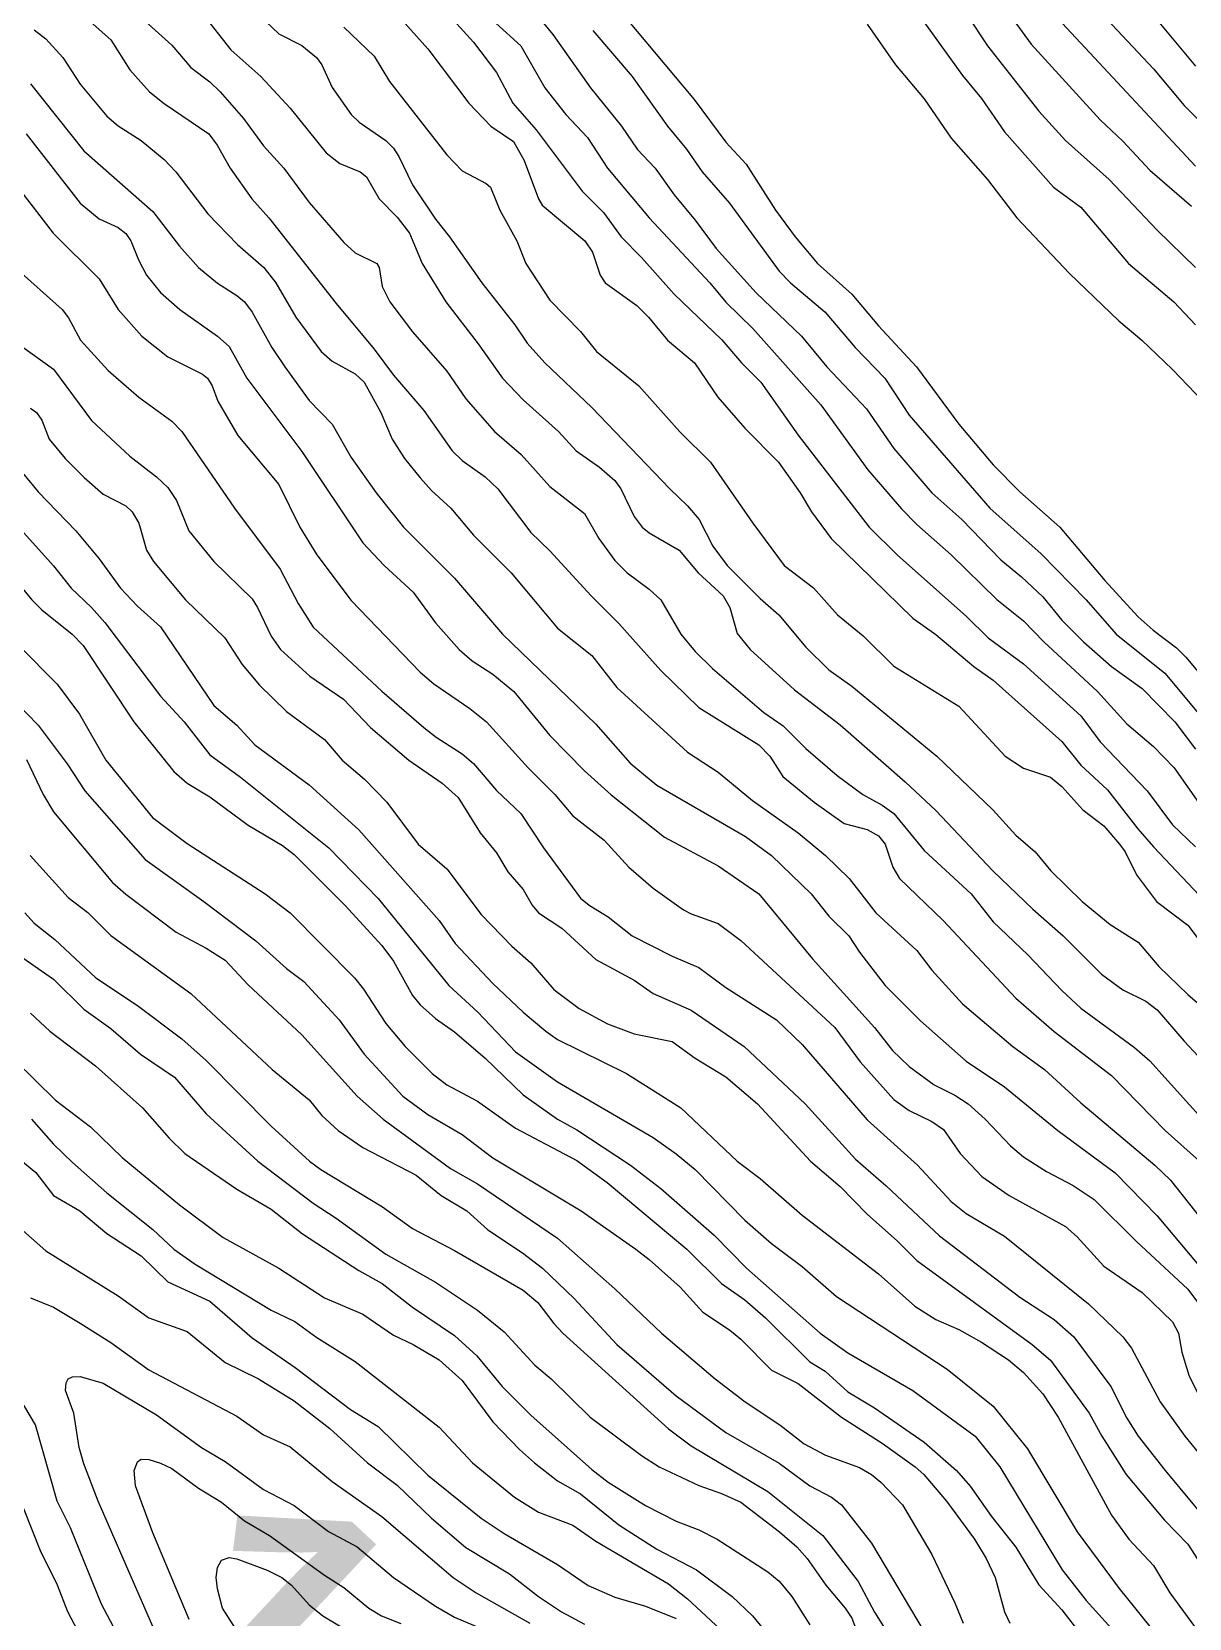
# Model space of a CAD drawing. Extents: x 474277 to 475042, y 254928 to 255625.
# Drawn here: x 474671.54 to 474694.77, y 255528.38 to 255560.23 of the extents above; entities that cross this region are included whole.
import ezdxf

# ---------------------------------------------------------------- set-up
doc = ezdxf.new("R2010")
doc.units = 0
doc.header["$MEASUREMENT"] = 0
doc.layers.add('BaseMapV2_DTM_export_MonNov09090547073261 — entities', color=1, linetype='CONTINUOUS')
doc.styles.get("Standard").update_dxf_attribs({"font": 'romans.shx'})

msp = doc.modelspace()

# ---------------------------------------------------------------- linework, layer by layer
at = {"layer": 'BaseMapV2_DTM_export_MonNov09090547073261 — entities', "color": 15, "linetype": 'Continuous', "true_color": 0xb7484b}
for points in [[(474688.305, 255562.018, 92.25), (474690.222, 255559.356, 92.25), (474690.605, 255558.894, 92.25), (474691.065, 255558.22, 92.25), (474692.045, 255557.11, 92.25), (474692.599, 255556.707, 92.25), (474693.552, 255555.577, 92.25), (474694.464, 255554.81, 92.25), (474694.899, 255554.349, 92.25)], [(474671.819, 255561.234, 95.25), (474673.123, 255560.067, 95.25), (474673.506, 255559.466, 95.25), (474673.902, 255559.027, 95.25), (474674.196, 255558.788, 95.25), (474675.092, 255558.184, 95.25), (474675.26, 255557.954, 95.25), (474675.524, 255557.494, 95.25), (474675.954, 255556.88, 95.25), (474676.299, 255556.497, 95.25), (474677.647, 255554.779, 95.25), (474678.414, 255553.857, 95.25), (474678.797, 255553.335, 95.25), (474679.41, 255552.627, 95.25), (474679.977, 255551.82, 95.25), (474680.177, 255551.621, 95.25), (474680.637, 255551.299, 95.25), (474680.897, 255551.053, 95.25), (474681.557, 255550.179, 95.25), (474681.941, 255549.81, 95.25), (474682.766, 255548.906, 95.25), (474683.321, 255548.351, 95.25), (474684.164, 255547.409, 95.25), (474684.931, 255546.667, 95.25), (474686.133, 255545.916, 95.25), (474686.353, 255545.686, 95.25), (474686.618, 255545.282, 95.25), (474687.242, 255544.765, 95.25), (474687.845, 255544.336, 95.25), (474688.305, 255544.216, 95.25), (474688.535, 255544.091, 95.25), (474688.669, 255543.922, 95.25), (474688.823, 255543.462, 95.25), (474688.96, 255543.232, 95.25), (474689.834, 255542.388, 95.25), (474691.295, 255540.828, 95.25), (474692.062, 255540.158, 95.25), (474693.212, 255539.275, 95.25), (474694.289, 255538.171, 95.25), (474694.977, 255537.558, 95.25)], [(474690.572, 255561.404, 91.75), (474691.602, 255559.981, 91.75), (474692.982, 255558.465, 91.75), (474693.442, 255558.038, 91.75), (474693.979, 255557.454, 91.75), (474694.819, 255556.727, 91.75)], [(474678.343, 255561.174, 94), (474679.487, 255559.889, 94), (474680.31, 255558.797, 94), (474680.757, 255558.337, 94), (474681.206, 255558.03, 94), (474681.423, 255557.647, 94), (474681.71, 255556.88, 94), (474681.787, 255556.75, 94), (474682.638, 255556.037, 94), (474682.795, 255555.807, 94), (474682.95, 255555.347, 94), (474683.048, 255555.193, 94), (474683.684, 255554.733, 94), (474683.92, 255554.503, 94), (474684.299, 255554.043, 94), (474684.84, 255553.583, 94), (474685.308, 255552.893, 94), (474685.851, 255552.271, 94), (474686.526, 255551.59, 94), (474686.962, 255550.976, 94), (474687.189, 255550.593, 94), (474687.587, 255550.056, 94), (474689.225, 255548.461, 94), (474689.685, 255548.133, 94), (474690.452, 255547.491, 94), (474690.835, 255547.212, 94), (474692.215, 255545.982, 94), (474692.599, 255545.51, 94), (474693.135, 255545.014, 94), (474693.741, 255544.229, 94), (474694.055, 255543.871, 94), (474695.206, 255542.652, 94)], [(474681.31, 255561.021, 93.25), (474682, 255560.177, 93.25), (474682.756, 255559.104, 93.25), (474683.378, 255558.337, 93.25), (474683.693, 255557.877, 93.25), (474684.053, 255557.494, 93.25), (474684.433, 255556.957, 93.25), (474684.854, 255556.452, 93.25), (474685.276, 255555.883, 93.25), (474686.081, 255554.993, 93.25), (474686.987, 255554.12, 93.25), (474687.497, 255553.507, 93.25), (474688.292, 255552.663, 93.25), (474688.842, 255551.862, 93.25), (474689.608, 255550.972, 93.25), (474690.206, 255550.439, 93.25), (474690.988, 255549.631, 93.25), (474691.406, 255549.289, 93.25), (474691.832, 255548.888, 93.25), (474692.215, 255548.42, 93.25), (474692.649, 255547.986, 93.25), (474693.212, 255547.486, 93.25), (474693.825, 255547.046, 93.25), (474694.484, 255546.376, 93.25), (474694.899, 255545.826, 93.25)], [(474693.595, 255561.114, 91), (474694.899, 255559.538, 91)], [(474674.963, 255560.591, 94.75), (474675.537, 255559.871, 94.75), (474676.135, 255559.334, 94.75), (474676.727, 255558.696, 94.75), (474677.449, 255557.8, 94.75), (474677.723, 255557.586, 94.75), (474678.134, 255557.417, 94.75), (474678.26, 255557.322, 94.75), (474678.515, 255556.88, 94.75), (474678.874, 255556.509, 94.75), (474679.121, 255556.19, 94.75), (474679.378, 255555.577, 94.75), (474679.85, 255554.81, 94.75), (474680.5, 255553.967, 94.75), (474680.986, 255553.276, 94.75), (474681.404, 255552.84, 94.75), (474682.11, 255552.203, 94.75), (474682.47, 255551.82, 94.75), (474682.937, 255551.492, 94.75), (474683.244, 255551.221, 94.75), (474683.363, 255551.053, 94.75), (474683.628, 255550.5, 94.75), (474683.793, 255550.286, 94.75), (474683.934, 255550.173, 94.75), (474684.532, 255549.826, 94.75), (474684.916, 255549.366, 94.75), (474685.414, 255548.906, 94.75), (474685.554, 255548.676, 94.75), (474685.698, 255548.151, 94.75), (474685.957, 255547.832, 94.75), (474686.848, 255547.017, 94.75), (474687.768, 255546.315, 94.75), (474689.072, 255545.175, 94.75), (474689.685, 255544.599, 94.75), (474690.829, 255543.385, 94.75), (474691.632, 255542.618, 94.75), (474692.245, 255542.082, 94.75), (474693.01, 255541.315, 94.75), (474693.442, 255540.997, 94.75), (474693.902, 255540.772, 94.75), (474694.132, 255540.595, 94.75), (474694.669, 255539.964, 94.75), (474695.412, 255539.168, 94.75)], [(474676.113, 255560.56, 94.5), (474676.497, 255560.189, 94.5), (474676.957, 255559.956, 94.5), (474677.256, 255559.717, 94.5), (474677.359, 255559.564, 94.5), (474677.57, 255559.115, 94.5), (474677.95, 255558.567, 94.5), (474678.11, 255558.414, 94.5), (474678.644, 255558.046, 94.5), (474678.797, 255557.892, 94.5), (474678.91, 255557.724, 94.5), (474679.18, 255557.156, 94.5), (474679.64, 255556.466, 94.5), (474679.925, 255556.114, 94.5), (474680.572, 255555.193, 94.5), (474681.234, 255554.35, 94.5), (474681.481, 255553.977, 94.5), (474681.836, 255553.583, 94.5), (474682.784, 255552.689, 94.5), (474684.346, 255551.053, 94.5), (474684.701, 255550.715, 94.5), (474684.937, 255550.439, 94.5), (474685.212, 255549.903, 94.5), (474685.499, 255549.519, 94.5), (474686.158, 255548.851, 94.5), (474686.538, 255548.523, 94.5), (474687.078, 255547.874, 94.5), (474687.538, 255547.422, 94.5), (474687.998, 255547.092, 94.5), (474689.704, 255545.686, 94.5), (474690.833, 255544.612, 94.5), (474691.295, 255544.101, 94.5), (474691.679, 255543.769, 94.5), (474691.992, 255543.385, 94.5), (474692.623, 255542.772, 94.5), (474693.185, 255542.312, 94.5), (474693.749, 255541.955, 94.5), (474694.159, 255541.468, 94.5), (474694.746, 255540.905, 94.5), (474695.282, 255540.444, 94.5)], [(474679.794, 255560.694, 93.75), (474680.407, 255560.024, 93.75), (474680.869, 255559.411, 93.75), (474681.195, 255558.797, 93.75), (474681.661, 255558.26, 93.75), (474682.588, 255557.034, 93.75), (474683.014, 255556.6, 93.75), (474683.369, 255556.114, 93.75), (474683.781, 255555.7, 93.75), (474684.434, 255554.963, 93.75), (474685.391, 255554.045, 93.75), (474685.787, 255553.583, 93.75), (474686.174, 255553.2, 93.75), (474686.925, 255552.136, 93.75), (474688.35, 255550.286, 93.75), (474688.918, 255549.725, 93.75), (474690.298, 255548.496, 93.75), (474690.737, 255548.063, 93.75), (474691.448, 255547.54, 93.75), (474692.599, 255546.501, 93.75), (474692.982, 255545.976, 93.75), (474693.928, 255544.995, 93.75), (474694.439, 255544.308, 93.75), (474694.899, 255543.871, 93.75)], [(474690.314, 255560.561, 92), (474690.72, 255559.947, 92), (474691.755, 255558.636, 92), (474692.292, 255558.048, 92), (474693.165, 255557.264, 92), (474694.132, 255556.247, 92), (474694.901, 255555.5, 92)], [(474671.589, 255560.269, 95.5), (474671.819, 255560.091, 95.5), (474672.166, 255559.717, 95.5), (474672.512, 255559.181, 95.5), (474673.046, 255558.537, 95.5), (474673.276, 255558.343, 95.5), (474673.736, 255558.048, 95.5), (474674.196, 255557.664, 95.5), (474674.43, 255557.417, 95.5), (474675.073, 255556.574, 95.5), (474675.67, 255555.96, 95.5), (474676.197, 255555.5, 95.5), (474676.437, 255555.193, 95.5), (474676.839, 255554.503, 95.5), (474677.345, 255553.813, 95.5), (474677.57, 255553.616, 95.5), (474678.03, 255553.366, 95.5), (474678.209, 255553.2, 95.5), (474678.544, 255552.586, 95.5), (474678.771, 255552.05, 95.5), (474679.024, 255551.666, 95.5), (474679.334, 255551.275, 95.5), (474679.564, 255551.021, 95.5), (474679.949, 255550.669, 95.5), (474680.407, 255550.122, 95.5), (474681.16, 255549.366, 95.5), (474682.094, 255548.261, 95.5), (474682.784, 255547.71, 95.5), (474683.282, 255547.066, 95.5), (474684.701, 255545.768, 95.5), (474685.314, 255545.364, 95.5), (474686.004, 255544.801, 95.5), (474686.925, 255544.15, 95.5), (474687.473, 255543.692, 95.5), (474687.944, 255543.232, 95.5), (474688.485, 255542.542, 95.5), (474689.302, 255541.785, 95.5), (474689.608, 255541.39, 95.5), (474690.222, 255540.717, 95.5), (474691.232, 255539.858, 95.5), (474691.864, 255539.398, 95.5), (474692.599, 255538.728, 95.5), (474694.083, 255537.481, 95.5), (474694.394, 255537.174, 95.5), (474695.742, 255535.476, 95.5)], [(474673.813, 255560.441, 95), (474674.35, 255559.959, 95), (474674.733, 255559.514, 95), (474675.116, 255559.226, 95), (474675.322, 255559.027, 95), (474675.788, 255558.49, 95), (474676.19, 255557.941, 95), (474676.596, 255557.494, 95), (474677.107, 255556.804, 95), (474677.8, 255556.002, 95), (474678.03, 255555.79, 95), (474678.466, 255555.577, 95), (474678.51, 255555.5, 95), (474678.571, 255555.117, 95), (474678.728, 255554.81, 95), (474679.18, 255554.207, 95), (474679.87, 255553.417, 95), (474680.254, 255552.859, 95), (474680.825, 255552.203, 95), (474681.364, 255551.743, 95), (474681.941, 255551.101, 95), (474682.631, 255550.558, 95), (474682.919, 255550.056, 95), (474683.244, 255549.615, 95), (474683.493, 255549.366, 95), (474683.934, 255549.044, 95), (474684.168, 255548.829, 95), (474684.567, 255548.139, 95), (474684.854, 255547.791, 95), (474685.203, 255547.449, 95), (474686.235, 255546.566, 95), (474686.622, 255546.299, 95), (474687.078, 255545.845, 95), (474687.706, 255545.302, 95), (474688.221, 255544.919, 95), (474688.611, 255544.703, 95), (474688.843, 255544.535, 95), (474689.455, 255543.797, 95), (474690.394, 255542.925, 95), (474690.835, 255542.364, 95), (474691.531, 255541.698, 95), (474692.215, 255540.985, 95), (474692.599, 255540.631, 95), (474693.672, 255539.843, 95), (474693.979, 255539.575, 95), (474695.206, 255538.213, 95)], [(474677.8, 255560.325, 94.25), (474678.414, 255559.738, 94.25), (474678.72, 255559.234, 94.25), (474679.87, 255557.759, 94.25), (474680.177, 255557.442, 94.25), (474680.662, 255557.187, 94.25), (474680.748, 255557.11, 94.25), (474680.935, 255556.65, 94.25), (474681.277, 255556.037, 94.25), (474681.454, 255555.577, 94.25), (474681.941, 255554.843, 94.25), (474682.554, 255554.215, 94.25), (474682.875, 255553.813, 94.25), (474683.722, 255553.123, 94.25), (474684.548, 255552.198, 94.25), (474685.164, 255551.59, 94.25), (474686.015, 255550.363, 94.25), (474686.644, 255549.519, 94.25), (474687.231, 255549.069, 94.25), (474687.711, 255548.523, 94.25), (474688.228, 255548.106, 94.25), (474688.842, 255547.492, 94.25), (474690.145, 255546.69, 94.25), (474691.081, 255545.686, 94.25), (474691.448, 255545.45, 94.25), (474691.985, 255545.268, 94.25), (474692.215, 255545.082, 94.25), (474692.64, 255544.612, 94.25), (474693.059, 255544.287, 94.25), (474693.375, 255543.922, 94.25), (474693.487, 255543.769, 94.25), (474693.716, 255543.309, 94.25), (474694.118, 255542.772, 94.25), (474694.746, 255542.297, 94.25), (474695.251, 255541.622, 94.25)], [(474680.856, 255560.407, 93.5), (474681.354, 255559.947, 93.5), (474681.839, 255559.104, 93.5), (474682.26, 255558.567, 93.5), (474682.695, 255558.107, 93.5), (474683.093, 255557.494, 93.5), (474683.93, 255556.497, 93.5), (474685.151, 255555.193, 93.5), (474685.468, 255554.803, 93.5), (474686.013, 255554.273, 93.5), (474687.376, 255552.74, 93.5), (474688.322, 255551.436, 93.5), (474688.995, 255550.655, 93.5), (474689.302, 255550.336, 93.5), (474689.992, 255549.727, 93.5), (474690.912, 255548.833, 93.5), (474691.448, 255548.406, 93.5), (474691.851, 255547.986, 93.5), (474692.934, 255546.989, 93.5), (474693.519, 255546.337, 93.5), (474694.055, 255545.88, 93.5), (474694.47, 255545.456, 93.5), (474695.008, 255544.689, 93.5)], [(474682.803, 255560.254, 93), (474683.592, 255559.334, 93), (474684.299, 255558.337, 93), (474684.681, 255557.877, 93), (474684.995, 255557.417, 93), (474685.544, 255556.787, 93), (474686.541, 255555.423, 93), (474686.771, 255555.193, 93), (474687.461, 255554.611, 93), (474688.066, 255553.89, 93), (474688.663, 255553.276, 93), (474689.148, 255552.533, 93), (474690.77, 255550.669, 93), (474691.799, 255549.749, 93), (474692.701, 255548.829, 93), (474693.309, 255548.139, 93), (474694.286, 255547.356, 93), (474695.359, 255546.065, 93)], [(474683.482, 255560.484, 92.75), (474684.834, 255558.874, 92.75), (474685.468, 255558.018, 92.75), (474685.88, 255557.57, 92.75), (474686.466, 255556.65, 92.75), (474686.86, 255556.114, 92.75), (474687.313, 255555.577, 92.75), (474688.002, 255554.963, 92.75), (474688.535, 255554.326, 92.75), (474689.297, 255553.507, 92.75), (474690.148, 255552.356, 92.75), (474690.835, 255551.539, 92.75), (474691.372, 255550.996, 92.75), (474692.174, 255550.286, 92.75), (474693.076, 255549.213, 92.75), (474693.749, 255548.487, 92.75), (474694.05, 255548.216, 92.75), (474694.516, 255547.866, 92.75), (474694.705, 255547.679, 92.75), (474695.15, 255547.142, 92.75)], [(474688.305, 255560.381, 92.5), (474688.875, 255559.564, 92.5), (474689.455, 255558.885, 92.5), (474689.992, 255558.094, 92.5), (474690.725, 255557.264, 92.5), (474691.311, 255556.497, 92.5), (474692.369, 255555.375, 92.5), (474693.36, 255554.427, 92.5), (474693.819, 255554.043, 92.5), (474694.439, 255553.454, 92.5), (474695.666, 255552.164, 92.5)], [(474692.224, 255560.407, 91.5), (474694.899, 255557.532, 91.5)], [(474693.116, 255560.484, 91.25), (474694.058, 255559.487, 91.25), (474694.669, 255558.75, 91.25), (474695.819, 255557.606, 91.25)], [(474671.513, 255559.184, 95.75), (474672.586, 255557.844, 95.75), (474673.966, 255556.621, 95.75), (474674.503, 255555.925, 95.75), (474674.887, 255555.5, 95.75), (474675.27, 255555.181, 95.75), (474675.653, 255554.939, 95.75), (474675.807, 255554.809, 95.75), (474675.96, 255554.603, 95.75), (474676.355, 255553.89, 95.75), (474676.618, 255553.507, 95.75), (474677.11, 255552.829, 95.75), (474677.571, 255552.356, 95.75), (474677.953, 255551.681, 95.75), (474678.45, 255550.976, 95.75), (474679.001, 255550.286, 95.75), (474680.024, 255549.259, 95.75), (474680.988, 255548.139, 95.75), (474682.861, 255546.331, 95.75), (474683.551, 255545.546, 95.75), (474684.088, 255545.104, 95.75), (474685.867, 255544.075, 95.75), (474686.388, 255543.695, 95.75), (474687.186, 255542.925, 95.75), (474687.538, 255542.476, 95.75), (474687.939, 255542.082, 95.75), (474688.151, 255541.755, 95.75), (474688.669, 255541.085, 95.75), (474689.378, 255540.378, 95.75), (474690.298, 255539.567, 95.75), (474691.065, 255539.047, 95.75), (474692.137, 255538.171, 95.75), (474693.289, 255537.327, 95.75), (474694.132, 255536.461, 95.75), (474695.282, 255535.087, 95.75)], [(474671.425, 255558.184, 96), (474672.509, 255556.789, 96), (474672.893, 255556.475, 96), (474673.276, 255556.304, 96), (474673.43, 255556.182, 96), (474673.528, 255556.037, 96), (474673.681, 255555.653, 96), (474673.844, 255555.347, 96), (474674.12, 255554.998, 96), (474674.509, 255554.657, 96), (474675.27, 255554.121, 96), (474675.5, 255553.916, 96), (474675.854, 255553.276, 96), (474676.957, 255551.803, 96), (474678.184, 255549.972, 96), (474678.614, 255549.519, 96), (474679.192, 255548.983, 96), (474679.64, 255548.365, 96), (474680.119, 255547.832, 96), (474680.377, 255547.602, 96), (474680.791, 255547.332, 96), (474681.216, 255546.989, 96), (474681.941, 255546.103, 96), (474682.631, 255545.393, 96), (474683.167, 255544.912, 96), (474684.241, 255544.062, 96), (474685.314, 255543.485, 96), (474686.135, 255542.925, 96), (474687.211, 255541.622, 96), (474688.457, 255540.242, 96), (474688.816, 255539.781, 96), (474689.148, 255539.459, 96), (474689.65, 255539.091, 96), (474690.068, 255538.881, 96), (474690.334, 255538.708, 96), (474690.674, 255538.401, 96), (474691.187, 255537.865, 96), (474691.448, 255537.643, 96), (474691.909, 255537.349, 96), (474692.445, 255537.072, 96), (474692.862, 255536.791, 96), (474693.711, 255535.948, 96), (474694.746, 255534.989, 96), (474695.058, 255534.567, 96)], [(474671.053, 255557.377, 96.25), (474671.967, 255556.19, 96.25), (474672.895, 255555.27, 96.25), (474673.276, 255554.657, 96.25), (474673.751, 255554.12, 96.25), (474674.273, 255553.707, 96.25), (474674.963, 255553.36, 96.25), (474675.067, 255553.276, 96.25), (474675.163, 255553.123, 96.25), (474675.273, 255552.816, 96.25), (474675.675, 255552.126, 96.25), (474676.497, 255551.143, 96.25), (474676.918, 255550.286, 96.25), (474677.263, 255549.73, 96.25), (474677.953, 255548.813, 96.25), (474679.338, 255547.372, 96.25), (474679.609, 255547.142, 96.25), (474680.33, 255546.645, 96.25), (474680.664, 255546.376, 96.25), (474681.5, 255545.456, 96.25), (474682.041, 255544.919, 96.25), (474682.401, 255544.491, 96.25), (474683.032, 255543.999, 96.25), (474683.523, 255543.462, 96.25), (474684.011, 255543.039, 96.25), (474684.624, 255542.603, 96.25), (474684.778, 255542.52, 96.25), (474685.314, 255542.327, 96.25), (474685.774, 255541.99, 96.25), (474687.662, 255540.242, 96.25), (474688.169, 255539.551, 96.25), (474688.842, 255538.799, 96.25), (474689.148, 255538.575, 96.25), (474689.608, 255538.353, 96.25), (474689.838, 255538.191, 96.25), (474690.174, 255537.711, 96.25), (474690.609, 255537.251, 96.25), (474691.157, 255536.868, 96.25), (474692.292, 255536.245, 96.25), (474692.522, 255536.036, 96.25), (474693.059, 255535.447, 96.25), (474693.825, 255534.922, 96.25), (474694.439, 255534.332, 96.25), (474694.56, 255534.107, 96.25), (474694.621, 255533.724, 96.25), (474694.764, 255533.264, 96.25), (474694.952, 255532.881, 96.25)], [(474671.206, 255555.501, 96.5), (474672.15, 255554.657, 96.5), (474672.279, 255554.485, 96.5), (474672.516, 255554.043, 96.5), (474673.072, 255553.43, 96.5), (474673.691, 255552.893, 96.5), (474674.35, 255552.417, 96.5), (474674.554, 255552.203, 96.5), (474675.608, 255550.669, 96.5), (474676.525, 255549.443, 96.5), (474676.884, 255548.753, 96.5), (474677.187, 255548.277, 96.5), (474678.567, 255546.995, 96.5), (474679.41, 255546.263, 96.5), (474679.657, 255546.069, 96.5), (474680.177, 255545.733, 96.5), (474680.407, 255545.539, 96.5), (474680.867, 255544.998, 96.5), (474681.358, 255544.535, 96.5), (474681.813, 255543.845, 96.5), (474682.554, 255542.841, 96.5), (474682.727, 255542.695, 96.5), (474683.112, 255542.465, 96.5), (474683.594, 255542.082, 96.5), (474684.394, 255541.676, 96.5), (474684.931, 255541.448, 96.5), (474685.468, 255541.046, 96.5), (474686.486, 255540.395, 96.5), (474687.001, 255539.9, 96.5), (474688.305, 255538.39, 96.5), (474689.319, 255537.481, 96.5), (474689.992, 255536.751, 96.5), (474690.298, 255536.505, 96.5), (474691.065, 255536.055, 96.5), (474692.752, 255534.695, 96.5), (474693.442, 255534.034, 96.5), (474693.611, 255533.801, 96.5), (474694.188, 255532.727, 96.5), (474694.685, 255532.037, 96.5), (474695.666, 255530.833, 96.5)], [(474671.283, 255553.952, 96.75), (474671.973, 255553.459, 96.75), (474672.74, 255552.427, 96.75), (474673.506, 255551.714, 96.75), (474674.043, 255551.298, 96.75), (474674.273, 255551.079, 96.75), (474674.444, 255550.823, 96.75), (474674.692, 255550.209, 96.75), (474675.192, 255549.596, 96.75), (474675.96, 255548.848, 96.75), (474676.07, 255548.676, 96.75), (474676.343, 255548.098, 96.75), (474676.531, 255547.832, 96.75), (474677.121, 255547.296, 96.75), (474677.794, 255546.836, 96.75), (474678.337, 255546.267, 96.75), (474679.111, 255545.609, 96.75), (474679.774, 255545.149, 96.75), (474680.1, 255544.857, 96.75), (474680.543, 255544.152, 96.75), (474680.867, 255543.751, 96.75), (474681.097, 255543.367, 96.75), (474681.404, 255543.009, 96.75), (474681.582, 255542.695, 96.75), (474681.711, 255542.542, 96.75), (474682.176, 255542.235, 96.75), (474682.861, 255541.604, 96.75), (474683.628, 255541.19, 96.75), (474684.011, 255540.924, 96.75), (474684.778, 255540.589, 96.75), (474685.838, 255539.858, 96.75), (474687.065, 255538.708, 96.75), (474688.075, 255537.597, 96.75), (474688.688, 255537.065, 96.75), (474689.762, 255536.062, 96.75), (474691.372, 255534.826, 96.75), (474692.062, 255534.382, 96.75), (474692.455, 255534.031, 96.75), (474693.202, 255533.034, 96.75), (474693.519, 255532.402, 96.75), (474693.749, 255532.039, 96.75), (474694.288, 255531.347, 96.75), (474695.503, 255529.89, 96.75)], [(474671.513, 255552.672, 97), (474671.631, 255552.586, 97), (474671.74, 255552.433, 97), (474671.891, 255552.05, 97), (474672.211, 255551.666, 97), (474672.588, 255551.283, 97), (474672.97, 255550.951, 97), (474673.43, 255550.713, 97), (474673.554, 255550.593, 97), (474673.685, 255550.363, 97), (474673.84, 255549.826, 97), (474673.983, 255549.596, 97), (474674.628, 255548.829, 97), (474675.413, 255548.063, 97), (474675.762, 255547.526, 97), (474676.113, 255547.115, 97), (474676.65, 255546.586, 97), (474677.417, 255546.021, 97), (474677.771, 255545.609, 97), (474678.216, 255545.225, 97), (474678.668, 255544.765, 97), (474679.292, 255543.922, 97), (474679.87, 255543.43, 97), (474680.56, 255542.511, 97), (474681.174, 255541.875, 97), (474681.557, 255541.539, 97), (474682.017, 255541.005, 97), (474682.528, 255540.625, 97), (474683.098, 255540.318, 97), (474683.628, 255540.116, 97), (474684.394, 255539.96, 97), (474684.852, 255539.628, 97), (474685.468, 255539.248, 97), (474686.108, 255538.708, 97), (474687.171, 255537.558, 97), (474687.768, 255537.047, 97), (474688.305, 255536.495, 97), (474688.918, 255535.951, 97), (474689.302, 255535.565, 97), (474691.62, 255533.877, 97), (474691.985, 255533.561, 97), (474692.763, 255532.497, 97), (474693.016, 255532.037, 97), (474693.509, 255531.27, 97), (474694.278, 255530.35, 97), (474694.746, 255529.87, 97), (474695.374, 255528.893, 97)], [(474671.129, 255551.641, 97.25), (474671.666, 255550.997, 97.25), (474672.424, 255550.209, 97.25), (474672.893, 255549.652, 97.25), (474673.322, 255549.059, 97.25), (474673.66, 255548.7, 97.25), (474674.12, 255548.283, 97.25), (474675.193, 255546.706, 97.25), (474675.653, 255546.312, 97.25), (474676.014, 255545.916, 97.25), (474677.11, 255545.11, 97.25), (474678.107, 255544.211, 97.25), (474679.717, 255542.388, 97.25), (474680.039, 255541.928, 97.25), (474680.791, 255541.128, 97.25), (474681.404, 255540.552, 97.25), (474681.855, 255540.165, 97.25), (474682.094, 255540.001, 97.25), (474683.474, 255539.318, 97.25), (474684.567, 255538.631, 97.25), (474685.699, 255537.558, 97.25), (474686.158, 255537.211, 97.25), (474687.001, 255536.475, 97.25), (474688.535, 255535.295, 97.25), (474689.263, 255534.644, 97.25), (474689.685, 255534.38, 97.25), (474690.145, 255534.178, 97.25), (474690.605, 255533.926, 97.25), (474691.142, 255533.572, 97.25), (474691.448, 255533.314, 97.25), (474691.832, 255532.888, 97.25), (474692.144, 255532.421, 97.25), (474693.212, 255530.454, 97.25), (474693.562, 255529.967, 97.25), (474694.055, 255529.442, 97.25), (474694.381, 255528.893, 97.25), (474695.282, 255527.665, 97.25)], [(474671.139, 255550.439, 97.5), (474671.973, 255549.51, 97.5), (474672.327, 255549.059, 97.5), (474672.74, 255548.672, 97.5), (474673.008, 255548.369, 97.5), (474674.12, 255546.894, 97.5), (474674.596, 255546.376, 97.5), (474675.116, 255545.715, 97.5), (474675.73, 255545.27, 97.5), (474677.505, 255543.845, 97.5), (474678.49, 255542.829, 97.5), (474679.909, 255541.085, 97.5), (474680.495, 255540.548, 97.5), (474681.251, 255539.75, 97.5), (474682.094, 255539.149, 97.5), (474684.011, 255538.033, 97.5), (474684.471, 255537.706, 97.5), (474684.854, 255537.388, 97.5), (474685.851, 255536.375, 97.5), (474686.388, 255535.906, 97.5), (474687.001, 255535.445, 97.5), (474687.691, 255534.842, 97.5), (474689.915, 255533.38, 97.5), (474690.835, 255532.64, 97.5), (474691.525, 255531.784, 97.5), (474692.522, 255530.12, 97.5), (474693.365, 255528.981, 97.5), (474694.174, 255527.973, 97.5)], [(474670.896, 255549.596, 97.75), (474671.539, 255548.829, 97.75), (474671.743, 255548.628, 97.75), (474672.351, 255548.139, 97.75), (474672.568, 255547.909, 97.75), (474673.588, 255546.376, 97.75), (474674.393, 255545.379, 97.75), (474674.656, 255545.148, 97.75), (474675.116, 255544.873, 97.75), (474675.883, 255544.305, 97.75), (474676.573, 255543.894, 97.75), (474676.803, 255543.712, 97.75), (474677.824, 255542.695, 97.75), (474678.567, 255541.887, 97.75), (474678.797, 255541.573, 97.75), (474679.18, 255540.886, 97.75), (474679.334, 255540.699, 97.75), (474679.64, 255540.425, 97.75), (474680.024, 255540.156, 97.75), (474680.637, 255539.625, 97.75), (474681.404, 255538.891, 97.75), (474682.091, 255538.401, 97.75), (474682.477, 255538.188, 97.75), (474683.559, 255537.481, 97.75), (474684.164, 255537.011, 97.75), (474685.238, 255536.073, 97.75), (474685.888, 255535.411, 97.75), (474687.367, 255534.107, 97.75), (474687.921, 255533.707, 97.75), (474689.225, 255532.951, 97.75), (474690.478, 255532.037, 97.75), (474690.974, 255531.424, 97.75), (474692.221, 255529.354, 97.75), (474692.703, 255528.74, 97.75), (474693.533, 255527.82, 97.75)], [(474669.368, 255548.676, 98.25), (474671.666, 255546.313, 98.25), (474672.252, 255545.532, 98.25), (474672.605, 255544.995, 98.25), (474673.813, 255543.614, 98.25), (474674.996, 255542.772, 98.25), (474676.037, 255541.981, 98.25), (474676.65, 255541.426, 98.25), (474677.002, 255541.162, 98.25), (474677.709, 255540.395, 98.25), (474678.21, 255539.705, 98.25), (474678.989, 255538.861, 98.25), (474679.487, 255538.494, 98.25), (474680.177, 255538.092, 98.25), (474680.791, 255537.628, 98.25), (474682.568, 255536.561, 98.25), (474683.661, 255535.794, 98.25), (474683.934, 255535.585, 98.25), (474684.553, 255535.028, 98.25), (474685.008, 255534.524, 98.25), (474685.544, 255534.172, 98.25), (474685.774, 255533.986, 98.25), (474686.388, 255533.359, 98.25), (474686.925, 255533.098, 98.25), (474687.79, 255532.421, 98.25), (474688.611, 255531.899, 98.25), (474689.274, 255531.424, 98.25), (474689.446, 255531.27, 98.25), (474689.898, 255530.734, 98.25), (474690.463, 255529.967, 98.25), (474690.696, 255529.584, 98.25), (474690.877, 255529.2, 98.25), (474691.062, 255528.51, 98.25), (474691.174, 255528.28, 98.25)], [(474670.516, 255548.671, 98), (474672.049, 255547.135, 98), (474672.498, 255546.529, 98), (474673.026, 255545.609, 98), (474673.964, 255544.459, 98), (474674.656, 255543.933, 98), (474676.221, 255542.925, 98), (474676.727, 255542.546, 98), (474678.015, 255541.238, 98), (474678.2, 255541.008, 98), (474678.644, 255540.323, 98), (474679.035, 255539.858, 98), (474679.578, 255539.321, 98), (474679.87, 255539.092, 98), (474680.484, 255538.764, 98), (474681.251, 255538.22, 98), (474682.477, 255537.572, 98), (474683.091, 255537.128, 98), (474684.687, 255535.794, 98), (474685.386, 255535.104, 98), (474685.851, 255534.772, 98), (474686.268, 255534.414, 98), (474687.155, 255533.532, 98), (474687.463, 255533.341, 98), (474687.921, 255532.927, 98), (474688.458, 255532.608, 98), (474689.455, 255531.915, 98), (474690.1, 255531.347, 98), (474690.375, 255531.035, 98), (474690.801, 255530.427, 98), (474691.295, 255529.81, 98), (474691.755, 255529.05, 98), (474692.215, 255528.548, 98), (474692.599, 255528.059, 98)], [(474671.436, 255545.619, 98.5), (474671.768, 255544.919, 98.5), (474671.973, 255544.569, 98.5), (474673.159, 255543.155, 98.5), (474673.43, 255542.916, 98.5), (474674.439, 255542.158, 98.5), (474675.04, 255541.835, 98.5), (474675.423, 255541.591, 98.5), (474675.883, 255541.098, 98.5), (474676.957, 255540.097, 98.5), (474678.07, 255538.861, 98.5), (474678.59, 255538.401, 98.5), (474679.947, 255537.409, 98.5), (474680.484, 255537.1, 98.5), (474682.094, 255536.012, 98.5), (474683.244, 255534.993, 98.5), (474684.182, 255534.107, 98.5), (474685.258, 255533.187, 98.5), (474685.86, 255532.727, 98.5), (474686.554, 255532.267, 98.5), (474687.046, 255531.884, 98.5), (474687.47, 255531.654, 98.5), (474688.151, 255531.41, 98.5), (474688.398, 255531.27, 98.5), (474688.58, 255531.117, 98.5), (474689.017, 255530.657, 98.5), (474689.603, 255529.66, 98.5), (474690.068, 255528.693, 98.5), (474690.235, 255528.28, 98.5)], [(474671.508, 255543.692, 98.75), (474672.27, 255542.849, 98.75), (474672.663, 255542.548, 98.75), (474673.123, 255542.091, 98.75), (474674.733, 255540.927, 98.75), (474676.364, 255539.398, 98.75), (474677.11, 255538.788, 98.75), (474677.36, 255538.478, 98.75), (474677.69, 255538.171, 98.75), (474678.184, 255537.83, 98.75), (474679.257, 255537.279, 98.75), (474679.757, 255536.868, 98.75), (474680.27, 255536.561, 98.75), (474680.696, 255536.178, 98.75), (474681.388, 255535.718, 98.75), (474681.792, 255535.411, 98.75), (474682.424, 255534.798, 98.75), (474683.286, 255533.877, 98.75), (474684.471, 255532.848, 98.75), (474685.473, 255532.114, 98.75), (474686.541, 255531.496, 98.75), (474687.155, 255531.042, 98.75), (474687.595, 255530.81, 98.75), (474687.79, 255530.657, 98.75), (474688.392, 255529.89, 98.75), (474689.577, 255527.897, 98.75)], [(474671.399, 255542.542, 99), (474671.589, 255542.337, 99), (474672.005, 255542.005, 99), (474672.828, 255541.238, 99), (474673.66, 255540.68, 99), (474674.554, 255540.012, 99), (474675.04, 255539.579, 99), (474676.343, 255538.259, 99), (474677.114, 255537.558, 99), (474677.34, 255537.391, 99), (474678.58, 255536.638, 99), (474679.18, 255536.207, 99), (474680.024, 255535.767, 99), (474681.404, 255534.971, 99), (474681.698, 255534.721, 99), (474682.017, 255534.299, 99), (474682.2, 255534.107, 99), (474684.318, 255532.186, 99), (474684.778, 255531.843, 99), (474686.311, 255530.925, 99), (474687.421, 255530.044, 99), (474688.127, 255529.123, 99), (474688.458, 255528.504, 99), (474689.032, 255527.59, 99)], [(474671.359, 255541.641, 99.25), (474671.973, 255541.212, 99.25), (474672.586, 255540.607, 99.25), (474673.123, 255540.224, 99.25), (474673.724, 255539.705, 99.25), (474674.404, 255539.245, 99.25), (474675.04, 255538.509, 99.25), (474676.074, 255537.558, 99.25), (474677.187, 255536.713, 99.25), (474677.647, 255536.415, 99.25), (474678.644, 255535.693, 99.25), (474679.64, 255535.129, 99.25), (474680.488, 255534.567, 99.25), (474681.021, 255534.129, 99.25), (474681.634, 255533.466, 99.25), (474681.963, 255533.187, 99.25), (474682.746, 255532.421, 99.25), (474683.781, 255531.649, 99.25), (474684.136, 255531.424, 99.25), (474684.931, 255531.047, 99.25), (474685.387, 255530.887, 99.25), (474685.774, 255530.711, 99.25), (474686.55, 255530.12, 99.25), (474686.896, 255529.814, 99.25), (474687.103, 255529.584, 99.25), (474687.476, 255529.047, 99.25), (474687.864, 255528.587, 99.25), (474687.998, 255528.385, 99.25), (474688.217, 255527.82, 99.25)], [(474671.513, 255540.528, 99.5), (474671.905, 255540.165, 99.5), (474672.816, 255539.471, 99.5), (474673.762, 255538.631, 99.5), (474674.294, 255538.018, 99.5), (474674.614, 255537.711, 99.5), (474675.653, 255536.997, 99.5), (474676.343, 255536.597, 99.5), (474676.972, 255536.101, 99.5), (474678.107, 255535.365, 99.5), (474678.572, 255535.104, 99.5), (474679.18, 255534.63, 99.5), (474680.024, 255534.059, 99.5), (474680.47, 255533.647, 99.5), (474680.983, 255533.034, 99.5), (474681.557, 255532.457, 99.5), (474682.784, 255531.368, 99.5), (474683.106, 255531.117, 99.5), (474683.858, 255530.645, 99.5), (474684.471, 255530.33, 99.5), (474684.931, 255530.158, 99.5), (474685.295, 255529.967, 99.5), (474686.311, 255529.314, 99.5), (474686.541, 255529.125, 99.5), (474686.794, 255528.817, 99.5), (474687.155, 255528.251, 99.5)], [(474671.206, 255539.579, 99.75), (474672.015, 255538.785, 99.75), (474672.717, 255538.248, 99.75), (474673.353, 255537.635, 99.75), (474674.503, 255536.68, 99.75), (474675.38, 255536.024, 99.75), (474676.497, 255535.411, 99.75), (474677.417, 255534.813, 99.75), (474678.184, 255534.485, 99.75), (474678.797, 255534.063, 99.75), (474679.195, 255533.877, 99.75), (474679.717, 255533.571, 99.75), (474680.177, 255533.154, 99.75), (474680.791, 255532.322, 99.75), (474681.327, 255531.77, 99.75), (474681.633, 255531.5, 99.75), (474682.094, 255531.14, 99.75), (474682.554, 255530.877, 99.75), (474683.321, 255530.26, 99.75), (474684.088, 255529.77, 99.75), (474684.881, 255529.354, 99.75), (474685.598, 255528.817, 99.75), (474686.009, 255528.433, 99.75), (474686.465, 255527.867, 99.75)], [(474671.532, 255538.401, 100), (474671.973, 255537.901, 100), (474672.356, 255537.528, 100), (474673.046, 255536.919, 100), (474673.966, 255536.189, 100), (474674.391, 255535.794, 100), (474674.817, 255535.488, 100), (474676.343, 255534.568, 100), (474676.822, 255534.337, 100), (474677.263, 255534.016, 100), (474678.03, 255533.535, 100), (474679.717, 255532.219, 100), (474680.386, 255531.5, 100), (474681.226, 255530.81, 100), (474681.711, 255530.509, 100), (474682.401, 255530.251, 100), (474682.861, 255529.928, 100), (474684.318, 255529.076, 100), (474684.701, 255528.77, 100), (474685.646, 255527.897, 100)], [(474671.206, 255537.672, 100.25), (474671.623, 255537.328, 100.25), (474671.975, 255536.868, 100.25), (474672.503, 255536.561, 100.25), (474673.046, 255536.104, 100.25), (474673.736, 255535.658, 100.25), (474674.273, 255535.134, 100.25), (474675.116, 255534.746, 100.25), (474675.96, 255534.011, 100.25), (474676.824, 255533.417, 100.25), (474677.939, 255532.574, 100.25), (474678.49, 255532.231, 100.25), (474679.487, 255531.257, 100.25), (474680.56, 255530.389, 100.25), (474681.021, 255530.085, 100.25), (474682.094, 255529.463, 100.25), (474682.707, 255529.041, 100.25), (474683.244, 255528.806, 100.25), (474683.858, 255528.625, 100.25), (474684.471, 255528.374, 100.25)], [(474671.359, 255536.164, 100.5), (474671.819, 255535.756, 100.5), (474673.276, 255534.857, 100.5), (474673.89, 255534.415, 100.5), (474674.656, 255534.138, 100.5), (474675.423, 255533.515, 100.5), (474676.091, 255533.187, 100.5), (474676.803, 255532.748, 100.5), (474677.522, 255532.191, 100.5), (474678.277, 255531.5, 100.5), (474678.874, 255531.052, 100.5), (474679.564, 255530.389, 100.5), (474680.254, 255529.802, 100.5), (474681.131, 255529.277, 100.5), (474681.708, 255528.817, 100.5), (474682.171, 255528.512, 100.5), (474682.631, 255528.26, 100.5)], [(474671.513, 255534.813, 100.75), (474671.973, 255534.624, 100.75), (474672.509, 255534.308, 100.75), (474673.123, 255533.916, 100.75), (474673.89, 255533.367, 100.75), (474675.653, 255532.441, 100.75), (474676.19, 255532.061, 100.75), (474676.727, 255531.825, 100.75), (474677.57, 255531.126, 100.75), (474678.567, 255530.425, 100.75), (474679.996, 255529.2, 100.75), (474680.46, 255528.893, 100.75), (474681.534, 255528.28, 100.75)], [(474674.241, 255527.59, 101), (474672.875, 255530.734, 101), (474672.586, 255531.48, 101), (474672.49, 255531.807, 101), (474672.381, 255532.497, 101), (474672.219, 255532.957, 101), (474672.229, 255533.111, 101), (474672.271, 255533.187, 101), (474672.356, 255533.23, 101), (474672.509, 255533.237, 101), (474672.97, 255533.103, 101), (474674.043, 255532.466, 101), (474674.948, 255531.807, 101), (474675.423, 255531.529, 101), (474676.19, 255530.97, 101), (474676.803, 255530.646, 101), (474677.493, 255530.125, 101), (474678.073, 255529.814, 101), (474678.8, 255529.2, 101), (474679.64, 255528.627, 101), (474680.024, 255528.406, 101), (474680.637, 255528.145, 101)], [(474673.424, 255527.743, 100.75), (474672.939, 255528.663, 100.75), (474672.319, 255530.197, 100.75), (474672.052, 255530.734, 100.75), (474671.613, 255532.267, 100.75), (474671.208, 255532.957, 100.75)], [(474674.697, 255528.357, 101.25), (474673.966, 255530.095, 101.25), (474673.618, 255531.04, 101.25), (474673.597, 255531.347, 101.25), (474673.66, 255531.522, 101.25), (474673.736, 255531.574, 101.25), (474673.89, 255531.567, 101.25), (474674.12, 255531.498, 101.25), (474674.35, 255531.386, 101.25), (474674.886, 255530.992, 101.25), (474675.346, 255530.715, 101.25), (474675.807, 255530.337, 101.25), (474676.312, 255530.044, 101.25), (474677.417, 255529.245, 101.25), (474677.8, 255529, 101.25), (474678.303, 255528.587, 101.25), (474678.561, 255528.433, 101.25), (474678.95, 255528.276, 101.25)], [(474672.465, 255528.127, 100.5), (474672.264, 255528.51, 100.5), (474672.053, 255529.047, 100.5), (474671.714, 255529.737, 100.5), (474671.379, 255530.58, 100.5)], [(474675.96, 255527.656, 101.5), (474675.369, 255528.587, 101.5), (474675.269, 255528.97, 101.5), (474675.241, 255529.2, 101.5), (474675.27, 255529.402, 101.5), (474675.346, 255529.549, 101.5), (474675.5, 255529.602, 101.5), (474675.653, 255529.573, 101.5), (474676.267, 255529.347, 101.5), (474676.559, 255529.2, 101.5), (474676.755, 255529.047, 101.5), (474677.11, 255528.653, 101.5), (474677.379, 255528.433, 101.5), (474679.027, 255527.437, 101.5)]]:
    msp.add_polyline3d(points, dxfattribs=at)

# ---------------------------------------------------------------- texts
at = {"layer": 'BaseMapV2_DTM_export_MonNov09090547073261 — entities', "color": 250, "true_color": 0x323232, "insert": (474671.22, 255526.873), "char_height": 0.2, "width": 21.93774, "attachment_point": 7, "rotation": 316.9906}
msp.add_mtext('\\fOpen Sans|i0|b0;\\H7.02279;100\\~m', dxfattribs=at)

doc.saveas('drawing.dxf')
